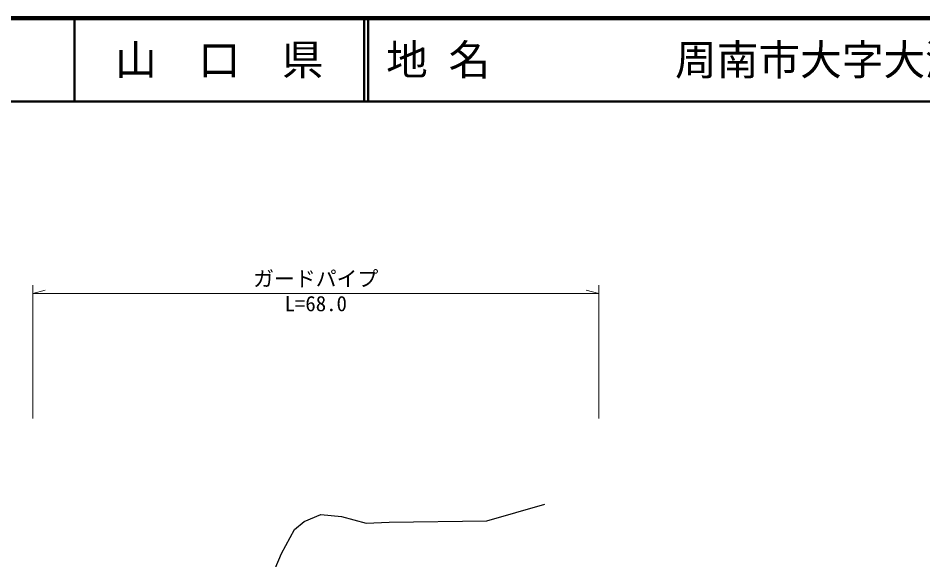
# Model space of a CAD drawing. Units: millimetres, scale not verified. Extents: x 40000 to 680000, y 20000 to 380000.
# Drawn here: x 326256 to 434746, y 315061 to 380000 of the extents above; entities that cross this region are included whole.
import ezdxf
from ezdxf.enums import TextEntityAlignment as Align

# ---------------------------------------------------------------- set-up
doc = ezdxf.new("R2010")
doc.units = ezdxf.units.MM
doc.header["$LTSCALE"] = 1000
for name, color, linetype, lineweight in [('M-BGD', 7, 'Continuous', 25), ('M-STR-HTXT', 7, 'Continuous', 13), ('M-TTL', 2, 'Continuous', 140), ('M-TTL-LINE', 7, 'Continuous', 50)]:
    doc.layers.add(name, color=color, linetype=linetype, lineweight=lineweight)
doc.layers.add('M-TTL-TXT', color=7, linetype='Continuous')
doc.styles.add('ＭＳ ゴシック', font='')
doc.styles.get('ＭＳ ゴシック').set_extended_font_data('MS Gothic')

msp = doc.modelspace()

# ---------------------------------------------------------------- linework, layer by layer
at = {"layer": 'M-BGD'}
msp.add_lwpolyline([(344912, 309613), (346568, 307407), (348203, 305569), (349910, 305049), (351728, 305418), (352913, 306154), (354873, 308852), (357822, 315831), (359402, 318723), (360566, 319674), (362542, 320487), (365025, 320243), (367998, 319448), (370757, 319603), (382468, 319748), (389423, 321726)], dxfattribs=at)
at = {"layer": 'M-STR-HTXT'}
for p, q in [((328016, 348000), (328016, 332000)), ((328016, 347000), (329516, 347400)), ((395872, 347000), (394372, 347400)), ((395872, 348000), (395872, 332000)), ((328016, 347000), (395872, 347000))]:
    msp.add_line(p, q, dxfattribs=at)
at = {"layer": 'M-TTL'}
msp.add_line((680000, 380000), (40000, 380000), dxfattribs=at)
at = {"layer": 'M-TTL-LINE'}
for p, q in [((333000, 380000), (333000, 370000)), ((367750, 380000), (367750, 370000)), ((368250, 380000), (368250, 370000)), ((40000, 370000), (680000, 370000))]:
    msp.add_line(p, q, dxfattribs=at)

# ---------------------------------------------------------------- texts
at = {"layer": 'M-STR-HTXT', "style": 'ＭＳ ゴシック'}
msp.add_text('ガードパイプ', height=1833, dxfattribs=at).set_placement((361944, 347300), align=Align.BOTTOM_CENTER)
msp.add_text('L=68.0', height=1833, dxfattribs=at).set_placement((361944, 346700), align=Align.TOP_CENTER)
at = {"layer": 'M-TTL-TXT', "style": 'ＭＳ ゴシック'}
msp.add_text('山\u3000口\u3000県', height=3666, dxfattribs=at).set_placement((350375, 375000), align=Align.MIDDLE_CENTER)
for s, p in [('地 名', (370380, 375000)), ('周南市大字大潮', (405024, 375000))]:
    msp.add_text(s, height=3666, dxfattribs=at).set_placement(p, align=Align.MIDDLE_LEFT)

doc.saveas('drawing.dxf')
